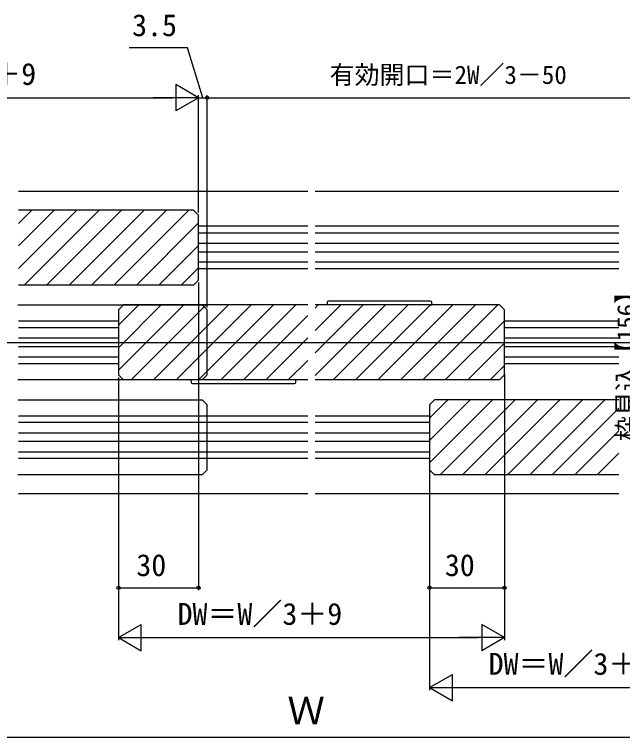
# Model space of a CAD drawing. Units: millimetres, scale not verified. Extents: x -525 to 525, y -783 to 779.
# Drawn here: x -304.9 to -61.5, y -312.5 to -22.9 of the extents above; entities that cross this region are included whole.
import ezdxf
from ezdxf.enums import TextEntityAlignment as Align

# ---------------------------------------------------------------- set-up
doc = ezdxf.new("R2010")
doc.units = ezdxf.units.MM
doc.header["$LTSCALE"] = 4
for name, color, linetype in [('0-5_YKK_12', 2, 'Continuous'), ('0-6_YKK_13', 4, 'Continuous'), ('0-8_YKK_D', 6, 'Continuous')]:
    doc.layers.add(name, color=color, linetype=linetype)
doc.styles.add('ＭＳ ゴシック', font='')
doc.styles.get('ＭＳ ゴシック').set_extended_font_data('MS Gothic')

msp = doc.modelspace()

# ---------------------------------------------------------------- linework, layer by layer
at = {"layer": '0-5_YKK_12'}
for p, q in [((-187.5, -93.778), (-303.3, -93.778)), ((-63, -93.778), (-184.5, -93.778)), ((-233.251, -101.278), (-303.3, -101.278)), ((-303.3, -106.647), (-297.932, -101.278)), ((-303.3, -115.627), (-288.952, -101.278)), ((-303.3, -124.607), (-279.972, -101.278)), ((-300.991, -131.278), (-270.991, -101.278)), ((-292.011, -131.278), (-262.011, -101.278)), ((-283.031, -131.278), (-253.031, -101.278)), ((-274.05, -131.278), (-244.05, -101.278)), ((-265.07, -131.278), (-235.07, -101.278)), ((-233.251, -101.278), (-231.251, -103.278)), ((-231.251, -129.278), (-231.251, -103.278)), ((-256.09, -131.278), (-231.251, -106.439)), ((-187.5, -107.778), (-231.251, -107.778)), ((-63, -107.778), (-184.5, -107.778)), ((-231.251, -110.378), (-187.5, -110.378)), ((-184.5, -110.378), (-63, -110.378)), ((-247.11, -131.278), (-231.251, -115.42)), ((-231.251, -114.578), (-187.5, -114.578)), ((-184.5, -114.578), (-63, -114.578)), ((-231.251, -117.978), (-187.5, -117.978)), ((-184.5, -117.978), (-63, -117.978)), ((-238.129, -131.278), (-231.251, -124.4)), ((-187.5, -122.178), (-231.251, -122.178)), ((-63, -122.178), (-184.5, -122.178)), ((-187.5, -124.778), (-231.251, -124.778)), ((-63, -124.778), (-184.5, -124.778)), ((-233.251, -131.278), (-231.251, -129.278)), ((-233.251, -131.278), (-303.3, -131.278)), ((-303.5, -139.278), (-229.751, -139.278)), ((-263.25, -141.278), (-261.25, -139.278)), ((-263.25, -147.419), (-255.11, -139.278)), ((-263.25, -156.399), (-246.129, -139.278)), ((-263.25, -165.379), (-237.149, -139.278)), ((-263.25, -141.278), (-263.25, -167.278)), ((-187.5, -139.278), (-261.25, -139.278)), ((-258.169, -169.278), (-228.169, -139.278)), ((-249.189, -169.278), (-219.189, -139.278)), ((-240.208, -169.278), (-210.208, -139.278)), ((-231.228, -169.278), (-201.228, -139.278)), ((-229.751, -139.278), (-227.751, -141.278)), ((-227.751, -167.278), (-227.751, -141.278)), ((-222.248, -169.278), (-192.248, -139.278)), ((-110.751, -139.278), (-184.5, -139.278)), ((-184.5, -140.511), (-183.268, -139.278)), ((-184.5, -149.491), (-174.287, -139.278)), ((-184.5, -158.472), (-165.307, -139.278)), ((-184.5, -167.452), (-156.327, -139.278)), ((-177.347, -169.278), (-147.347, -139.278)), ((-168.366, -169.278), (-138.366, -139.278)), ((-159.386, -169.278), (-129.386, -139.278)), ((-150.406, -169.278), (-120.406, -139.278)), ((-141.426, -169.278), (-111.426, -139.278)), ((-110.751, -139.278), (-108.751, -141.278)), ((-108.751, -167.278), (-108.751, -141.278)), ((-213.268, -169.278), (-187.5, -143.511)), ((-263.25, -145.778), (-303.3, -145.778)), ((-132.445, -169.278), (-108.751, -145.584)), ((-63, -145.778), (-108.751, -145.778)), ((-263.25, -148.378), (-303.3, -148.378)), ((-63, -148.378), (-108.751, -148.378)), ((-263.25, -152.578), (-303.3, -152.578)), ((-204.287, -169.278), (-187.5, -152.491)), ((-63, -152.578), (-108.751, -152.578)), ((-449.75, -154.278), (79.75, -154.278)), ((-263.25, -155.978), (-303.3, -155.978)), ((-123.465, -169.278), (-108.751, -154.564)), ((-63, -155.978), (-108.751, -155.978)), ((-263.25, -160.178), (-303.3, -160.178)), ((-195.307, -169.278), (-187.5, -161.472)), ((-63, -160.178), (-108.751, -160.178)), ((-263.25, -162.778), (-303.3, -162.778)), ((-114.485, -169.278), (-108.751, -163.544)), ((-63, -162.778), (-108.751, -162.778)), ((-261.25, -169.278), (-263.25, -167.278)), ((-227.751, -167.278), (-229.751, -169.278)), ((-110.751, -169.278), (-108.751, -167.278)), ((-229.751, -169.278), (-303.5, -169.278)), ((-187.5, -169.278), (-261.25, -169.278)), ((-110.751, -169.278), (-184.5, -169.278)), ((-303.5, -177.278), (-229.751, -177.278)), ((-229.751, -177.278), (-227.751, -179.278)), ((-227.751, -205.278), (-227.751, -179.278)), ((-138.751, -179.278), (-136.751, -177.278)), ((-138.751, -184.564), (-131.465, -177.278)), ((-138.751, -193.544), (-122.485, -177.278)), ((-138.751, -202.525), (-113.505, -177.278)), ((-138.751, -179.278), (-138.751, -205.278)), ((-63, -177.278), (-136.751, -177.278)), ((-134.524, -207.278), (-104.524, -177.278)), ((-125.544, -207.278), (-95.544, -177.278)), ((-116.564, -207.278), (-86.564, -177.278)), ((-107.584, -207.278), (-77.584, -177.278)), ((-98.603, -207.278), (-68.603, -177.278)), ((-89.623, -207.278), (-63, -180.656)), ((-187.5, -183.778), (-303.3, -183.778)), ((-138.751, -183.778), (-184.5, -183.778)), ((-187.5, -186.378), (-303.3, -186.378)), ((-138.751, -186.378), (-184.5, -186.378)), ((-187.5, -190.578), (-303.3, -190.578)), ((-138.751, -190.578), (-184.5, -190.578)), ((-80.643, -207.278), (-63, -189.636)), ((-187.5, -193.978), (-303.3, -193.978)), ((-138.751, -193.978), (-184.5, -193.978)), ((-187.5, -198.178), (-303.3, -198.178)), ((-138.751, -198.178), (-184.5, -198.178)), ((-71.663, -207.278), (-63, -198.616)), ((-187.5, -200.778), (-303.3, -200.778)), ((-138.751, -200.778), (-184.5, -200.778)), ((-227.751, -205.278), (-229.751, -207.278)), ((-136.751, -207.278), (-138.751, -205.278)), ((-229.751, -207.278), (-303.5, -207.278)), ((-63, -207.278), (-136.751, -207.278)), ((-303.3, -214.778), (-187.5, -214.778)), ((-184.5, -214.778), (-63, -214.778))]:
    msp.add_line(p, q, dxfattribs=at)
at = {"layer": '0-6_YKK_13'}
for p, q in [((-179.688, -138.248), (-179.751, -139.278)), ((-138.313, -137.778), (-179.189, -137.778)), ((-137.751, -139.278), (-137.814, -138.248)), ((-138.749, -139.278), (-137.751, -139.278)), ((-234.25, -169.278), (-234.187, -170.309)), ((-233.688, -170.778), (-192.812, -170.778)), ((-192.313, -170.309), (-192.25, -169.278))]:
    msp.add_line(p, q, dxfattribs=at)
for centre, start, end in [((-179.189, -138.278), 90, 176.5), ((-138.313, -138.278), 3.5, 90), ((-233.688, -170.278), 183.5, 270), ((-192.812, -170.278), 270, 356.5)]:
    msp.add_arc(centre, 0.5, start, end, dxfattribs=at)
at = {"layer": '0-8_YKK_D'}
for p, q in [((-231.251, -56.278), (-240.344, -51.028)), ((-240.344, -51.028), (-240.344, -61.528)), ((-375.25, -56.278), (-241.751, -56.278)), ((-231.251, -56.278), (-249.437, -56.278)), ((-231.251, -56.278), (-240.344, -61.528)), ((-231.25, -56.278), (-233.8, -56.278)), ((-231.251, -102.206), (-231.251, -55.278)), ((-231.25, -102.278), (-231.25, -55.278)), ((-231.25, -56.278), (-227.751, -56.278)), ((-231.25, -56.278), (-227.751, -56.278)), ((-227.751, -140.278), (-227.751, -55.278)), ((-227.751, -140.278), (-227.751, -55.278)), ((-227.751, -56.278), (-225.201, -56.278)), ((-227.751, -56.278), (12.25, -56.278)), ((-231.251, -130.278), (-231.251, -253.478)), ((-108.75, -166.978), (-108.75, -253.478)), ((-108.75, -166.978), (-108.75, -273.478)), ((-263.25, -168.278), (-263.25, -253.478)), ((-263.25, -168.278), (-263.25, -273.478)), ((-138.75, -204.978), (-138.75, -253.478)), ((-138.711, -205.485), (-138.711, -293.478)), ((-263.25, -252.478), (-231.251, -252.478)), ((-138.75, -252.478), (-108.75, -252.478)), ((-263.25, -272.478), (-254.157, -267.228)), ((-254.157, -277.728), (-254.157, -267.228)), ((-108.75, -272.478), (-117.843, -267.228)), ((-117.843, -267.228), (-117.843, -277.728)), ((-263.25, -272.478), (-254.157, -277.728)), ((-263.25, -272.478), (-245.063, -272.478)), ((-252.75, -272.478), (-119.25, -272.478)), ((-108.75, -272.478), (-126.937, -272.478)), ((-108.75, -272.478), (-117.843, -277.728)), ((-138.711, -292.478), (-129.618, -287.228)), ((-129.618, -297.728), (-129.618, -287.228)), ((-138.711, -292.478), (-129.618, -297.728)), ((-138.711, -292.478), (-120.524, -292.478)), ((-128.211, -292.478), (5.25, -292.478)), ((21.75, -312.478), (-391.75, -312.478))]:
    msp.add_line(p, q, dxfattribs=at)
msp.add_lwpolyline([(-229.5, -56.278), (-235.697, -36.278), (-258.925, -36.278)], dxfattribs=at)
for centre in [(-227.751, -56.278), (-227.751, -56.278), (-263.25, -252.478), (-231.251, -252.478), (-138.75, -252.478), (-108.75, -252.478)]:
    msp.add_circle(centre, 0.637, dxfattribs=at)

# ---------------------------------------------------------------- texts
at = {"layer": '0-8_YKK_D', "style": 'ＭＳ ゴシック'}
for s, height, p in [('3.5', 8.798, (-257.811, -34.278)), ('DW＝W／3＋9', 8.798, (-362.125, -53.801)), ('有効開口＝2W／3－50', 7.331, (-178.745, -52.972)), ('30', 8.798, (-256.114, -250.478)), ('30', 8.798, (-132.614, -250.478)), ('DW＝W／3＋9', 8.798, (-239.625, -270.001)), ('DW＝W／3＋9', 8.798, (-115.105, -290.001)), ('Ｗ', 11, (-195.653, -310.478))]:
    msp.add_text(s, height=height, dxfattribs=at).set_placement(p, align=Align.BOTTOM_LEFT)
msp.add_text('枠見込【156】', height=7.331, rotation=90, dxfattribs=at).set_placement((-54.114, -193.795), align=Align.BOTTOM_LEFT)

doc.saveas('drawing.dxf')
